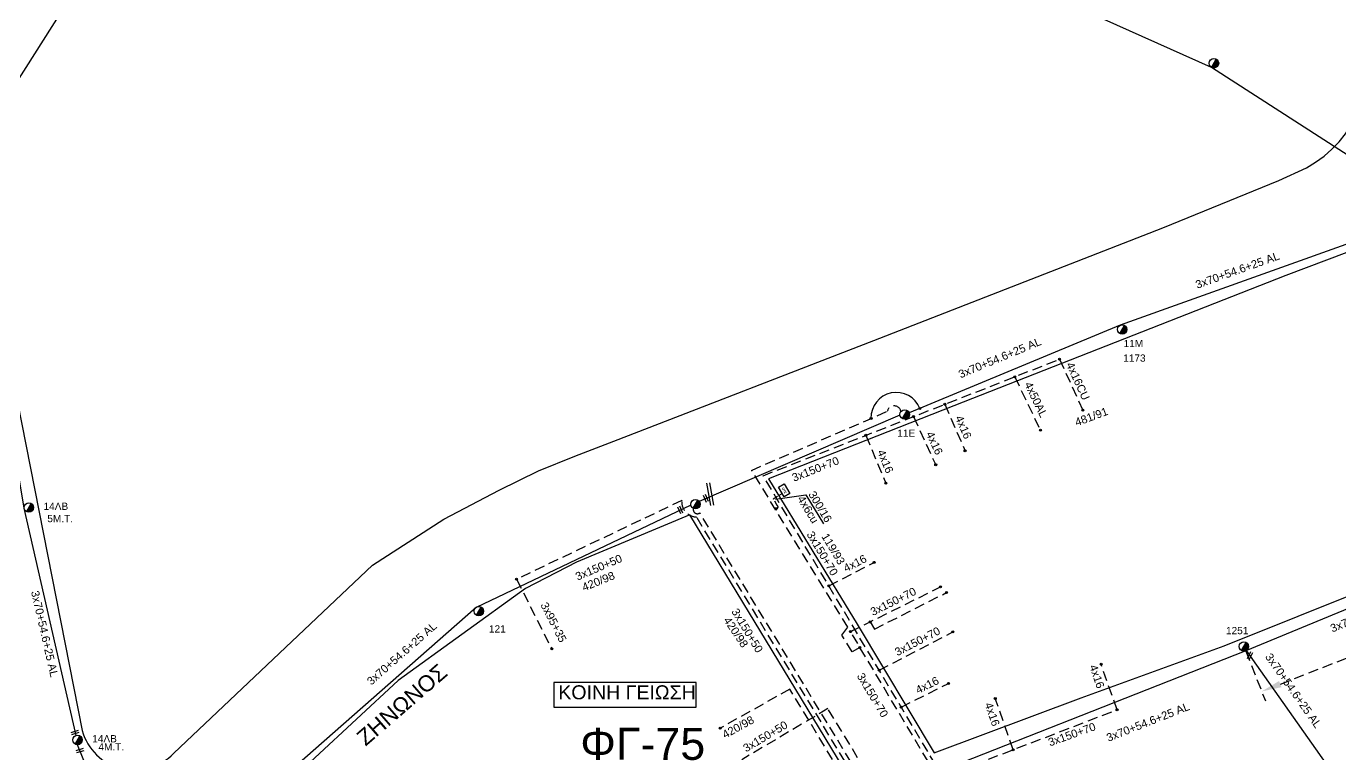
# Model space of a CAD drawing. Header units: millimetres. Extents: x -2591 to -1162, y 241 to 765.
# Drawn here: x -2170.9 to -2006.8, y 357.6 to 448.4 of the extents above; entities that cross this region are included whole.
import ezdxf
from ezdxf.enums import TextEntityAlignment as Align

# ---------------------------------------------------------------- set-up
doc = ezdxf.new("R2010")
doc.units = ezdxf.units.MM
doc.header["$PDMODE"] = 35
doc.linetypes.add('DASHED', pattern=[19.05, 12.7, -6.35])
for name, color, linetype in [('3x150+50', 7, 'Continuous'), ('3x150+50 XLPE', 7, 'SYN_LINE'), ('3x150+70', 7, 'Continuous'), ('3x95+35', 7, 'Continuous'), ('4x16', 7, 'Continuous'), ('4x50', 7, 'Continuous'), ('Pillar OTE', 7, 'Continuous'), ('TEXT ΚΑΛΩΔΙΩΝ', 7, 'Continuous'), ('Άγνωστα', 7, 'Continuous'), ('Επιγραφές - Σχήματα', 7, 'Continuous'), ('Καλώδια ΧΤ   3x150+70AL', 7, 'DASHED'), ('Μηχανική τομή', 7, 'Continuous'), ('Στύλος ΦΜ', 7, 'Continuous'), ('Στύλος ΦΜ @ 1', 7, 'Continuous'), ('Συνδέσεις', 7, 'Continuous'), ('Συνεστραμμένα ΧΤ   3x70+54.6+25 AL', 7, 'SYN_LINE'), ('Τομή', 7, 'Continuous'), ('ΥΠΟΒΑΘΡΟ ΔΕΗ', 7, 'Continuous'), ('Υπόβαθρο ΔΕΗ', 7, 'Continuous'), ('Υπόγεια καλώδια Παροχών ΧΤ   4x6', 7, 'DASHED')]:
    doc.layers.add(name, color=color, linetype=linetype)
doc.styles.add('arial', font='arial.ttf')
doc.styles.get("Standard").update_dxf_attribs({"font": 'arial.ttf'})
doc.linetypes.add('SYN_LINE', pattern='A,0.5,-0.0001,["/\\/\\/\\/",Standard,S=0.1,R=0,X=0,Y=-0.05],-0.25', length=0.7501)
doc.dimstyles.new('ISO-25', dxfattribs={"dimtxt": 2.5, "dimasz": 2.5, "dimexe": 1.25, "dimexo": 0.625, "dimtad": 1, "dimtxsty": 'Standard', "dimcen": 2.5, "dimadec": 0, "dimazin": 0, "dimtfac": 1, "dimtmove": 0, "dimatfit": 3, "dimfxl": 1, "dimarcsym": 0})

# ---------------------------------------------------------------- blocks, each defined once
blk = doc.blocks.new('ΥΠΑΡΧΩΝ ΤΣΙΜΕΝΤΕΝΙΟΣ ΣΤΥΛΟΣ')
at = {"layer": 'Στύλος ΦΜ'}
blk.add_hatch(color=256, dxfattribs=at).paths.add_polyline_path([(-1.29, -2.28, 0.574793), (2.62, 0, 0.268822), (1.3, 2.27)])
blk.add_line((-1.29, -2.28), (1.3, 2.27), dxfattribs=at)
blk.add_circle((0, 0), 2.62, dxfattribs=at)
at = {"layer": 'Στύλος ΦΜ', "flags": 4}
for tag, p in [('ΑΡΙΘΜΟΣ', (-4.68, 8.05)), ('ΤΥΠΟΣ', (-4.91, 3.03))]:
    blk.add_attdef(tag, p, '', height=4, dxfattribs=at)
blk = doc.blocks.new('ΤΟΜΗ')
at = {"layer": 'Τομή', "ltscale": 40}
for p, q in [((-0.03, -1.92), (-11.4, -1.92)), ((-0.03, -3.42), (-11.4, -3.42))]:
    blk.add_line(p, q, dxfattribs=at)
blk = doc.blocks.new('ΜΗΧΑΝΙΚΗ ΤΟΜΗ')
at = {"layer": 'Μηχανική τομή', "ltscale": 40}
for p, q in [((0, 0.76), (-3.79, 0.76)), ((0, -0.34), (-3.79, -0.34))]:
    blk.add_line(p, q, dxfattribs=at)
blk = doc.blocks.new('_ΣΥΝΔΕΣΗ')
at = {"layer": 'Συνδέσεις', "linetype": 'SYN_LINE', "ltscale": 40}
blk.add_hatch(color=256, dxfattribs=at).paths.add_polyline_path([(0.5, -0.01, 1), (-0.5, -0.01, 1)])
at = {"layer": 'Συνδέσεις'}
blk.add_circle((0, -0.01), 0.5, dxfattribs=at)
blk = doc.blocks.new('PILLAR ΟΤΕ')
at = {"layer": 'Pillar OTE', "ltscale": 40}
blk.add_lwpolyline([(-3.31, 2.02), (3.39, 2.02), (3.39, -1.99), (-3.31, -1.99)], close=True, dxfattribs=at)
at = {"layer": 'Pillar OTE', "insert": (-1.81, 0.71), "char_height": 1.3575, "width": 109.961, "attachment_point": 1}
blk.add_mtext('{\\fArial|b1|i0|c161|p34;OTE}', dxfattribs=at)
blk = doc.blocks.new('*D28')
at = {"layer": 'Defpoints', "color": 0, "linetype": 'DASHED', "ltscale": 0.1, "transparency": 16777216}
for p in [(-1978.34, 386.92), (-1976.12, 381.3), (-2018.79, 370.96)]:
    blk.add_point(p, dxfattribs=at)
at = {"layer": 'Καλώδια ΧΤ   3x150+70AL', "color": 0, "linetype": 'DASHED', "lineweight": -2, "ltscale": 0.1, "transparency": 16777216}
for p, q in [((-1978.11, 386.34), (-1975.66, 380.14)), ((-2014.24, 366.25), (-1978.44, 380.38)), ((-2018.56, 370.37), (-2016.11, 364.17))]:
    blk.add_line(p, q, dxfattribs=at)
at = {"layer": 'Καλώδια ΧΤ   3x150+70AL', "color": 0, "linetype": 'DASHED', "ltscale": 0.1, "transparency": 16777216}
for points in [[(-1978.6, 380.77), (-1978.29, 380), (-1976.12, 381.3)], [(-2014.4, 366.64), (-2014.09, 365.87), (-2016.57, 365.34)]]:
    blk.add_solid(points, dxfattribs=at)
at = {"layer": 'Καλώδια ΧΤ   3x150+70AL', "color": 0, "linetype": 'DASHED', "ltscale": 0.1, "transparency": 16777216, "insert": (-1997.12, 375.3), "char_height": 2.5, "attachment_point": 5, "rotation": 21.5382}
blk.add_mtext('43,49', dxfattribs=at)

msp = doc.modelspace()

# ---------------------------------------------------------------- hatches: boundary and pattern name
at = {"layer": 'Pillar OTE', "ltscale": 40}
h = msp.add_hatch(color=256, dxfattribs=at)
h.dxf.hatch_style = 1
h.paths.add_polyline_path([(-2077.261, 387.966), (-2077.027, 388.313), (-2077.448, 388.271)])

# ---------------------------------------------------------------- linework, layer by layer
at = {"layer": '3x150+50', "color": 27, "linetype": 'DASHED', "lineweight": -3, "ltscale": 0.1}
msp.add_lwpolyline([(-2079.887, 344.334), (-2078.304, 342.625), (-2066.69, 353.381), (-2087.172, 387.124, -0.4215133), (-2089.039, 389.173), (-2109.668, 379.357)], format="xyb", dxfattribs=at)
at = {"layer": '3x150+50', "color": 1, "linetype": 'DASHED', "lineweight": -3, "ltscale": 0.1}
msp.add_lwpolyline([(-2080.339, 343.916), (-2078.348, 341.766), (-2065.923, 353.273), (-2086.783, 387.639, -0.7187718), (-2087.572, 388.188)], format="xyb", dxfattribs=at)
at = {"layer": '3x150+50', "color": 133, "linetype": 'DASHED', "lineweight": -3, "ltscale": 0.1}
msp.add_lwpolyline([(-2079.497, 344.697), (-2078.728, 343.867), (-2068.224, 353.595), (-2075.53, 365.631), (-2084.226, 360.742)], dxfattribs=at)
at = {"layer": '3x150+50', "color": 6, "linetype": 'DASHED', "lineweight": -3, "ltscale": 0.1}
msp.add_lwpolyline([(-2081.691, 342.664), (-2075.769, 336.269), (-2062.111, 348.919), (-2070.776, 363.196), (-2081.532, 356.811)], dxfattribs=at)
at = {"layer": '3x150+50 XLPE', "color": 173, "linetype": 'DASHED', "lineweight": -3, "ltscale": 0.1}
msp.add_lwpolyline([(-2084.698, 332.891), (-2066.178, 350.044, 0.3210086), (-2063.36, 352.108), (-2057.283, 354.95), (-2067.939, 372.805), (-2056.693, 378.404)], format="xyb", dxfattribs=at)
at = {"layer": '3x150+70', "color": 85, "linetype": 'DASHED', "lineweight": -3, "ltscale": 0.1}
for points in [[(-2083.905, 332.035), (-2065.451, 349.127), (-2062.7, 351.031), (-2056.349, 354.556), (-2078.867, 392.286), (-2041.829, 406.839)], [(-2064.364, 367.987), (-2055.153, 372.771)], [(-2056.349, 354.556), (-2052.491, 356.186), (-2034.648, 363.045)]]:
    msp.add_lwpolyline(points, dxfattribs=at)
at = {"layer": '3x150+70', "color": 173, "linetype": 'DASHED', "lineweight": -3, "ltscale": 0.1}
msp.add_lwpolyline([(-2066.767, 370.841), (-2067.718, 370.301), (-2069.044, 372.362), (-2068.294, 373.347), (-2080.321, 392.955), (-2063.345, 400.326, -0.8177566), (-2061.641, 400.3, 14.9267943)], format="xyb", dxfattribs=at)
at = {"layer": '3x150+70', "color": 206, "linetype": 'DASHED', "lineweight": -3, "ltscale": 0.1}
msp.add_lwpolyline([(-2065.506, 374.016), (-2064.964, 373.108), (-2055.966, 377.682)], dxfattribs=at)
at = {"layer": '3x95+35', "color": 27, "linetype": 'DASHED', "lineweight": -3, "ltscale": 0.1}
msp.add_lwpolyline([(-2109.668, 379.357), (-2105.278, 370.651)], dxfattribs=at)
at = {"layer": '4x16', "color": 85, "linetype": 'DASHED', "lineweight": -3, "ltscale": 0.1}
for points in [[(-2041.829, 406.839), (-2038.915, 400.46)], [(-2056.165, 401.206), (-2053.64, 395.407)], [(-2060.085, 399.666), (-2057.304, 393.661)], [(-2066.028, 397.331), (-2063.533, 391.344)], [(-2070.658, 378.533), (-2064.977, 381.46)], [(-2034.648, 363.045), (-2036.631, 368.743)], [(-2061.611, 363.374), (-2055.705, 366.342)], [(-2047.631, 358.055), (-2049.857, 364.453)]]:
    msp.add_lwpolyline(points, dxfattribs=at)
at = {"layer": '4x50', "color": 85, "linetype": 'DASHED', "lineweight": -3, "ltscale": 0.1}
msp.add_lwpolyline([(-2047.429, 404.638), (-2044.224, 397.976)], dxfattribs=at)
at = {"layer": 'Pillar OTE', "ltscale": 40}
msp.add_lwpolyline([(-2077.448, 388.271), (-2077.027, 388.313), (-2077.261, 387.966), (-2077.448, 388.271)], dxfattribs=at)
at = {"layer": 'Επιγραφές - Σχήματα', "color": 173, "lineweight": -3}
msp.add_lwpolyline([(-2105.002, 363.358), (-2087.246, 363.358), (-2087.246, 366.445), (-2105.002, 366.445)], close=True, dxfattribs=at)
at = {"layer": 'Συνεστραμμένα ΧΤ   3x70+54.6+25 AL', "color": 6, "linetype": 'SYN_LINE', "lineweight": -3, "ltscale": 10}
msp.add_lwpolyline([(-1995.363, 425.58), (-2022.826, 443.291), (-2053.585, 457.056), (-2072.506, 474.997)], dxfattribs=at)
at = {"layer": 'Συνεστραμμένα ΧΤ   3x70+54.6+25 AL', "color": 85, "linetype": 'SYN_LINE', "lineweight": -3, "ltscale": 10}
for points in [[(-2164.7, 359.831), (-2171.182, 388.219), (-2178.104, 429.535)], [(-2152.887, 329.89), (-2164.528, 358.684)]]:
    msp.add_lwpolyline(points, dxfattribs=at)
at = {"layer": 'Συνεστραμμένα ΧΤ   3x70+54.6+25 AL', "color": 173, "linetype": 'SYN_LINE', "lineweight": -3, "ltscale": 10}
for points in [[(-1995.673, 424.89), (-2034.274, 411.082), (-2060.621, 400.128)], [(-2061.763, 399.868), (-2086.858, 389.08)]]:
    msp.add_lwpolyline(points, dxfattribs=at)
at = {"layer": 'Συνεστραμμένα ΧΤ   3x70+54.6+25 AL', "color": 1, "linetype": 'SYN_LINE', "lineweight": -3, "ltscale": 10}
msp.add_lwpolyline([(-2087.904, 388.606), (-2114.733, 375.839), (-2139.592, 353.942)], dxfattribs=at)
at = {"layer": 'Συνεστραμμένα ΧΤ   3x70+54.6+25 AL', "color": 133, "linetype": 'SYN_LINE', "lineweight": -3, "ltscale": 10}
for points in [[(-2065.02, 352.12), (-2018.501, 370.444), (-1980.191, 386.279)], [(-2018.501, 370.444), (-2008.55, 356.35)]]:
    msp.add_lwpolyline(points, dxfattribs=at)
at = {"layer": 'ΥΠΟΒΑΘΡΟ ΔΕΗ', "lineweight": -3}
for points in [[(-2036.378, 546.141), (-2040.429, 554.722), (-2070.568, 579.879), (-2091.752, 556.662), (-2130.736, 513.032), (-2130.736, 507.422), (-2146.798, 481.466), (-2173.423, 439.406), (-2175.17, 436.211), (-2176.213, 431.697), (-2176.506, 429.684), (-2176.506, 426.746), (-2176.506, 424.968), (-2176.275, 422.531), (-2175.682, 419.775), (-2172.025, 401.484), (-2163.945, 360.461)], [(-2152.507, 357.634), (-2127.663, 381.114), (-2118.738, 386.863), (-2111.851, 390.47), (-2106.931, 392.887), (-2102.381, 394.731), (-2096.969, 396.821), (-2064.273, 409.459), (-2028.915, 423.247), (-2014.435, 429.156), (-2010.991, 430.754)], [(-2078.211, 391.899), (-2067.107, 373.754), (-2057.511, 357.675), (-2039.116, 364.54), (-2021.241, 371.015), (-2002.785, 378.454), (-1979.739, 388.06), (-1995.45, 424.141), (-2013.573, 417.276), (-2055.025, 401.019), (-2078.211, 391.899)], [(-2073.543, 389.877), (-2071.341, 386.278)], [(-2152.945, 336.771), (-2152.118, 329.858), (-2116.799, 307.718), (-2088.664, 333.847), (-2067.457, 353.488), (-2088.039, 387.396), (-2102.191, 381.473), (-2108.573, 378.208), (-2124.463, 366.705), (-2140.096, 352.197), (-2152.945, 336.771)]]:
    msp.add_lwpolyline(points, dxfattribs=at)
for centre, radius, start, end in [((-2017.802, 443.568), 14.511, 297.99074, 19.5704), ((-2157.433, 362.255), 6.754, 195.40225, 316.82662)]:
    msp.add_arc(centre, radius, start, end, dxfattribs=at)
at = {"layer": 'ΥΠΟΒΑΘΡΟ ΔΕΗ', "lineweight": -3, "ltscale": 0.1}
msp.add_arc((-2062.217, 399.513), 3.172, 21.78204, 181.32772, dxfattribs=at)
at = {"layer": 'Υπόγεια καλώδια Παροχών ΧΤ   4x6', "color": 173, "linetype": 'DASHED', "ltscale": 0.05}
msp.add_lwpolyline([(-2077.027, 388.313, 0.4038663), (-2077.089, 388.56), (-2077.601, 389.397), (-2076.505, 390.068)], format="xyb", dxfattribs=at)

# ---------------------------------------------------------------- block references
at = {"layer": 'Pillar OTE', "xscale": 0.2061602151219033, "yscale": 0.2061602151219033, "zscale": 0.2061602151219033, "rotation": 301}
msp.add_blockref('PILLAR ΟΤΕ', (-2076.252, 390.462), dxfattribs=at)
at = {"layer": 'Μηχανική τομή', "lineweight": -3}
for p, xscale, yscale, zscale, rotation in [((-2086.191, 389.947), 0.2499999999999677, 0.2499999999999677, 0.2499999999999677, 113.133984741076), ((-2089.37, 388.491), 0.2499999999999677, 0.2499999999999677, 0.2499999999999677, 113.133984741076), ((-2017.802, 370.196), 0.2499999999999676, 0.2499999999999676, 0.2499999999999676, 63.93169957990484), ((-2164.379, 360.271), 0.2499999999999676, 0.2499999999999676, 0.2499999999999676, 17.03669760227962), ((-2163.777, 358.013), 0.2499999999999676, 0.2499999999999676, 0.2499999999999676, 17.03669760227962)]:
    msp.add_blockref('ΜΗΧΑΝΙΚΗ ΤΟΜΗ', p, dxfattribs=dict(at, xscale=xscale, yscale=yscale, zscale=zscale, rotation=rotation))
at = {"layer": 'Στύλος ΦΜ @ 1', "lineweight": -3, "ltscale": 40, "xscale": 0.2249999999999943, "yscale": 0.2249999999999943, "zscale": 0.2249999999999943}
for p in [(-2022.536, 443.803), (-2087.327, 388.724)]:
    msp.add_blockref('ΥΠΑΡΧΩΝ ΤΣΙΜΕΝΤΕΝΙΟΣ ΣΤΥΛΟΣ', p, dxfattribs=at)
at = {"layer": 'Στύλος ΦΜ @ 1', "lineweight": -3, "ltscale": 40}
ref = msp.add_blockref('ΥΠΑΡΧΩΝ ΤΣΙΜΕΝΤΕΝΙΟΣ ΣΤΥΛΟΣ', (-2034, 410.561), dxfattribs=dict(at, xscale=0.2249999999999943, yscale=0.2249999999999943, zscale=0.2249999999999943))
ref.add_attrib('ΤΥΠΟΣ', '11M', dxfattribs={"layer": 'Στύλος ΦΜ', "height": 0.9, "flags": 4}).set_placement((-2033.824, 408.079), align=Align.BOTTOM_LEFT)
ref.add_attrib('ΑΡΙΘΜΟΣ', '1173', (-2033.874, 406.532), dxfattribs={"layer": 'Στύλος ΦΜ', "height": 0.9, "flags": 4})
ref = msp.add_blockref('ΥΠΑΡΧΩΝ ΤΣΙΜΕΝΤΕΝΙΟΣ ΣΤΥΛΟΣ', (-2061.178, 399.936), dxfattribs=dict(at, xscale=0.2249999999999943, yscale=0.2249999999999943, zscale=0.2249999999999943))
ref.add_attrib('ΤΥΠΟΣ', '11E', dxfattribs={"layer": 'Στύλος ΦΜ', "height": 0.9, "flags": 4}).set_placement((-2062.102, 396.88), align=Align.BOTTOM_LEFT)
ref = msp.add_blockref('ΥΠΑΡΧΩΝ ΤΣΙΜΕΝΤΕΝΙΟΣ ΣΤΥΛΟΣ', (-2170.599, 388.304), dxfattribs=dict(at, xscale=0.2249999999999943, yscale=0.2249999999999943, zscale=0.2249999999999943))
ref.add_attrib('ΤΥΠΟΣ', '14ΛB', dxfattribs={"layer": 'Στύλος ΦΜ', "height": 0.9, "flags": 4}).set_placement((-2168.77, 387.744), align=Align.BOTTOM_LEFT)
ref.add_attrib('ΑΡΙΘΜΟΣ', '5Μ.Τ.', (-2168.297, 386.482), dxfattribs={"layer": 'Στύλος ΦΜ', "height": 0.9, "flags": 4})
ref = msp.add_blockref('ΥΠΑΡΧΩΝ ΤΣΙΜΕΝΤΕΝΙΟΣ ΣΤΥΛΟΣ', (-2114.384, 375.365), dxfattribs=dict(at, xscale=0.2249999999999943, yscale=0.2249999999999943, zscale=0.2249999999999943))
ref.add_attrib('ΑΡΙΘΜΟΣ', '121', (-2113.119, 372.7), dxfattribs={"layer": 'Στύλος ΦΜ', "height": 0.9, "flags": 4})
ref = msp.add_blockref('ΥΠΑΡΧΩΝ ΤΣΙΜΕΝΤΕΝΙΟΣ ΣΤΥΛΟΣ', (-2018.79, 370.957), dxfattribs=dict(at, xscale=0.2249999999999943, yscale=0.2249999999999943, zscale=0.2249999999999943))
ref.add_attrib('ΑΡΙΘΜΟΣ', '1251', (-2021.034, 372.491), dxfattribs={"layer": 'Στύλος ΦΜ', "height": 0.9, "flags": 4})
ref = msp.add_blockref('ΥΠΑΡΧΩΝ ΤΣΙΜΕΝΤΕΝΙΟΣ ΣΤΥΛΟΣ', (-2164.514, 359.273), dxfattribs=dict(at, xscale=0.2249999999999943, yscale=0.2249999999999943, zscale=0.2249999999999943))
ref.add_attrib('ΤΥΠΟΣ', '14ΛB', dxfattribs={"layer": 'Στύλος ΦΜ', "height": 0.9, "flags": 4}).set_placement((-2162.685, 358.713), align=Align.BOTTOM_LEFT)
ref.add_attrib('ΑΡΙΘΜΟΣ', '4Μ.Τ.', (-2161.911, 357.962), dxfattribs={"layer": 'Στύλος ΦΜ', "height": 0.9, "flags": 4})
at = {"layer": 'Συνδέσεις', "lineweight": -3, "xscale": 0.25, "yscale": 0.25, "zscale": 0.25}
for p in [(-2041.828, 406.842), (-2047.428, 404.641), (-2059.27, 400.693), (-2056.164, 401.209), (-2038.914, 400.463), (-2065.387, 399.442), (-2060.085, 399.668), (-2066.027, 397.334), (-2044.223, 397.978), (-2053.639, 395.41), (-2057.303, 393.664), (-2063.532, 391.347), (-2064.976, 381.463), (-2109.667, 379.36), (-2070.657, 378.535), (-2056.692, 378.407), (-2055.965, 377.685), (-2067.938, 372.808), (-2065.505, 374.019), (-2055.153, 372.774), (-2066.766, 370.844), (-2105.277, 370.654), (-2064.363, 367.989), (-2036.63, 368.746), (-2055.704, 366.345), (-2049.856, 364.456), (-2061.61, 363.377), (-2034.648, 363.048), (-2084.225, 360.744), (-2047.629, 358.055)]:
    msp.add_blockref('_ΣΥΝΔΕΣΗ', p, dxfattribs=at)
at = {"layer": 'Τομή', "lineweight": -3, "xscale": 0.2499999999999996, "yscale": 0.2499999999999996, "zscale": 0.2499999999999996, "rotation": 99.95513954030127}
msp.add_blockref('ΤΟΜΗ', (-2086.4, 391.271), dxfattribs=at)

# ---------------------------------------------------------------- texts
at = {"layer": 'TEXT ΚΑΛΩΔΙΩΝ', "linetype": 'Continuous', "lineweight": -3, "ltscale": 0.1}
for s, rotation, p in [('3x70+54.6+25 AL', 19.68299, (-2019.6, 417.959)), ('3x70+54.6+25 AL', 22.57483, (-2049.296, 407.017)), ('4x16CU', 294.55628, (-2039.531, 404.103)), ('4x50AL', 295.68893, (-2044.768, 401.8)), ('4x16', 293.52668, (-2053.832, 398.353)), ('4x16', 294.85577, (-2057.453, 396.362)), ('3x150+70', 21.45053, (-2072.327, 393.117)), ('4x16', 292.62714, (-2063.588, 394.076)), ('3x150+70', 300.82971, (-2071.463, 382.58)), ('3x150+50', 23.0226, (-2099.407, 380.838)), ('4x16', 27.25871, (-2067.386, 381.343)), ('3x70+54.6+25 AL', 282.86306, (-2168.625, 372.529)), ('3x150+70', 26.46954, (-2062.612, 376.574)), ('3x70+54.6+25 AL', 22.45834, (-2002.84, 375.259)), ('3x95+35', 297.15497, (-2105.039, 373.979)), ('3x150+50', 301.25735, (-2080.843, 372.956)), ('3x70+54.6+25 AL', 41.37552, (-2124.012, 370.079)), ('3x150+70', 27.45125, (-2059.585, 371.596)), ('3x70+54.6+25 AL', 305.22236, (-2012.608, 365.446)), ('3x150+70', 300.82971, (-2065.182, 364.879)), ('4x16', 289.18472, (-2037.156, 367.21)), ('4x16', 26.68087, (-2058.367, 366.123)), ('4x16', 289.08742, (-2050.235, 362.489)), ('3x70+54.6+25 AL', 21.49871, (-2030.783, 361.52)), ('3x150+50', 30.69617, (-2078.592, 359.719)), ('3x150+70', 19.63378, (-2040.288, 359.971))]:
    msp.add_text(s, height=1, rotation=rotation, dxfattribs=at).set_placement(p, align=Align.MIDDLE_CENTER)
at = {"layer": 'Άγνωστα', "color": 7, "lineweight": -3, "char_height": 1, "attachment_point": 1}
for s, gutter_width, heights, insert, rotation in [('481/91', 0, [0.73], (-2040.032, 399.386), 20.28866), ('4x6cu', 12.5, [0.118], (-2073.773, 389.929), 301), ('300/16', 12.5, [0.118], (-2072.397, 390.502), 301), ('119/93', 0, [0.73], (-2070.767, 385.227), 301), ('420/98', 0, [0.73], (-2101.62, 378.758), 22.08836), ('420/98', 0, [0.73], (-2083.039, 374.799), 303.86682), ('420/98', 0, [0.73], (-2084.102, 360.295), 28.83045)]:
    msp.add_mtext_dynamic_manual_height_columns(s, width=1.8, gutter_width=gutter_width, heights=heights, dxfattribs=dict(at, insert=insert, rotation=rotation))
at = {"layer": 'Επιγραφές - Σχήματα', "color": 173, "lineweight": -3, "insert": (-2104.459, 366.105), "char_height": 1.75, "width": 17.56555, "attachment_point": 1}
msp.add_mtext('KOINH ΓΕΙΩΣΗ', dxfattribs=at)
at = {"layer": 'ΥΠΟΒΑΘΡΟ ΔΕΗ', "lineweight": -3, "ltscale": 40, "insert": (-2129.842, 359.949), "char_height": 2, "width": 26.31339, "attachment_point": 1, "rotation": 40.92067, "style": 'arial'}
msp.add_mtext('ΖΗΝΩΝΟΣ', dxfattribs=at)
at = {"layer": 'Υπόβαθρο ΔΕΗ', "lineweight": -3, "insert": (-2101.714, 360.791), "char_height": 4, "width": 84.65733, "attachment_point": 1}
msp.add_mtext('ΦΓ-75', dxfattribs=at)

# ---------------------------------------------------------------- dimensions: what is measured, and where the dimension line sits
at = {"layer": 'Καλώδια ΧΤ   3x150+70AL', "linetype": 'DASHED', "ltscale": 0.1}
dim = msp.add_aligned_dim(p1=(-2018.789, 370.956), p2=(-1978.335, 386.922), distance=-6.043, dimstyle='ISO-25', dxfattribs=at)
dim.commit()
dim.dimension.update_dxf_attribs({"geometry": '*D28', "text_midpoint": (-1997.125, 375.297)})

# ---------------------------------------------------------------- leaders
at = {"layer": 'Επιγραφές - Σχήματα', "ltscale": 40}
msp.add_leader([(-2077.328, 389.337), (-2073.543, 389.877)], dimstyle='ISO-25', override={"dimasz": 0.5, "dimtad": 0}, dxfattribs=at)

doc.saveas('drawing.dxf')
